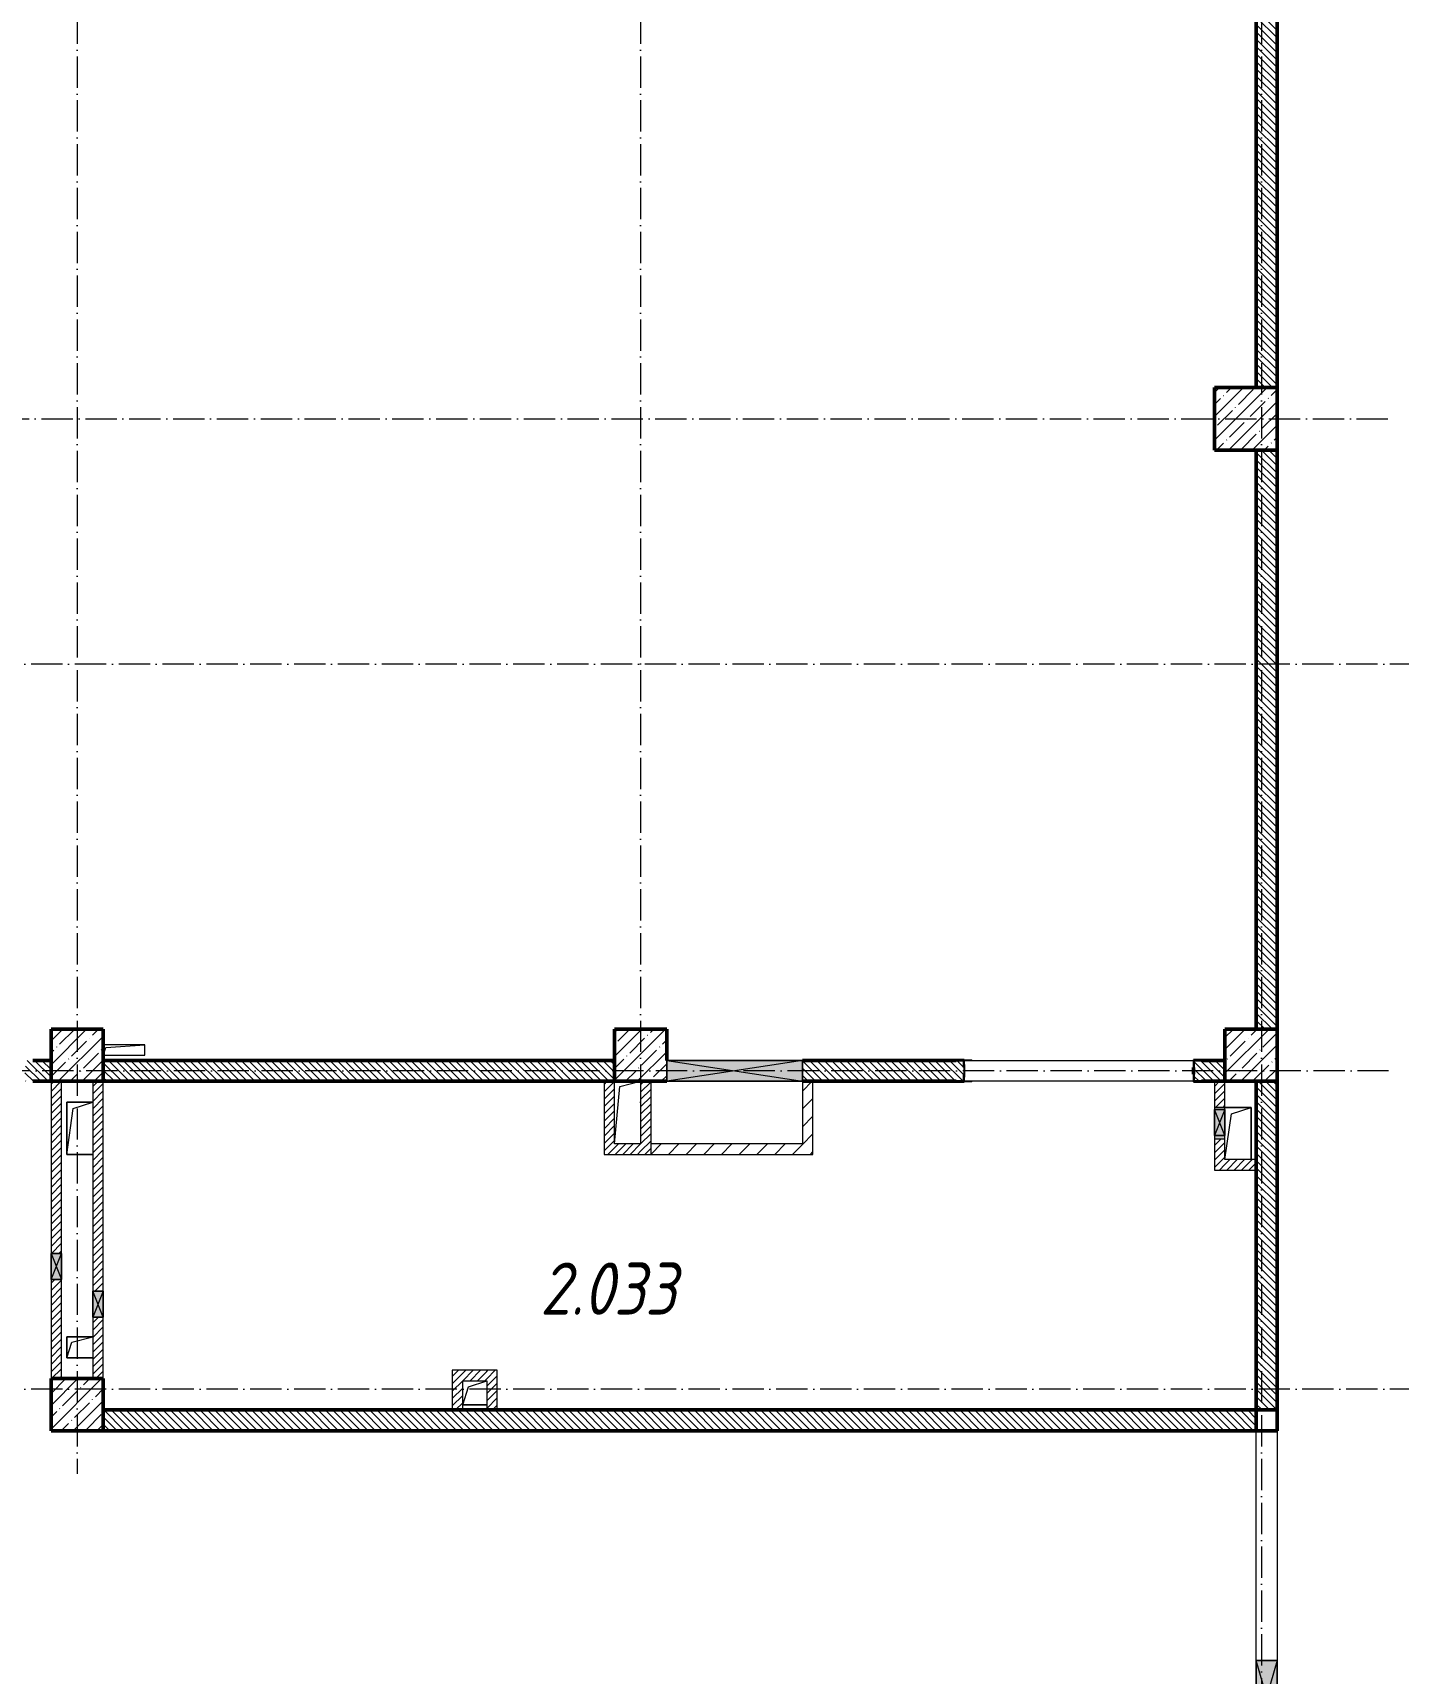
# Model space of a CAD drawing. Header units: millimetres. Extents: x -213536 to 1564669, y -45299 to 942238.
# Drawn here: x 61733 to 74819, y 465674 to 481397 of the extents above; entities that cross this region are included whole.
import ezdxf

# ---------------------------------------------------------------- set-up
doc = ezdxf.new("R2010")
doc.units = ezdxf.units.MM
doc.linetypes.add('50_200_ШТРИХ_1Т_ш5_п1_п1_', pattern=[700, 500, -100, 0, -100])
for name, color, linetype, lineweight in [('3.1) ЖБ окна 1.2 м', 102, 'Continuous', 30), ('A-DETL-GENF-OTLN', 7, 'Continuous', 9), ('A-FLOR-____-OTLN', 7, 'Continuous', 9), ('A-GENM-____-MCUT', 7, 'Continuous', 25), ('A-GENM-____-OTLN', 7, 'Continuous', 9), ('A-GENM-____-OTLN-1', 7, 'Continuous', 25), ('A-GLAZ-____-OTLN', 7, 'Continuous', 9), ('A-WALL-____-MCUT-2', 7, 'Continuous', 50), ('A-WALL-____-PATT-1', 7, 'Continuous', 9), ('A-WALL-FNSH-MCUT-1', 7, 'Continuous', 9), ('I-WALL-____-OTLN', 7, 'Continuous', 9), ('S-COLS-____-MCUT', 7, 'Continuous', 50), ('S-COLS-____-OTLN', 7, 'Continuous', 9), ('S-GRID-____-OTLN-1', 7, '50_200_ШТРИХ_1Т_ш5_п1_п1_', 9), ('Марки помещений', 7, 'Continuous', 9)]:
    doc.layers.add(name, color=color, linetype=linetype, lineweight=lineweight)
doc.styles.add('ISOCPEUR_I_3', font='isocpeui.ttf', dxfattribs={"width": 0.85, "height": 2.2})
pattern_1 = [(135, (-15591.663, 459015.94), (-35.35534, -35.35534), [])]
pattern_2 = [(45, (-15591.663, 459015.94), (-35.35534, 35.35534), [])]
pattern_3 = [(45, (-15591.66, 459015.94), (-84.85281, 84.85281), [])]

# ---------------------------------------------------------------- blocks, each defined once
blk = doc.blocks.new('BSC_Колонна _Прямоугольная - 500х500-V8-АР1_План отверстий 2 этажа в осях 1-64_А-ГГ')
at = {"layer": 'S-COLS-____-OTLN'}
h = blk.add_hatch(dxfattribs=at)
h.set_pattern_fill('FP_36', color=256, style=0, pattern_type=2)
h.set_pattern_definition([(45, (-89000, -12581.04), (-114.04925, 114.04925), []), (45, (-88885.95, -12581.04), (-114.04925, 114.04925), [201.613, -40.323, 3.353, -36.97])])
h.paths.add_polyline_path([(-250, -250), (250, -250), (250, 250), (-250, 250)], flags=0)
at = {"layer": 'S-COLS-____-MCUT'}
for p, q in [((250, 250), (-250, 250)), ((-250, 250), (-250, -250)), ((250, -250), (250, 250)), ((-250, -250), (250, -250))]:
    blk.add_line(p, q, dxfattribs=at)
blk = doc.blocks.new('BSC_Колонна _Прямоугольная - 600х600-V15-АР1_План отверстий 2 этажа в осях 1-64_А-ГГ')
at = {"layer": 'S-COLS-____-OTLN'}
h = blk.add_hatch(dxfattribs=at)
h.set_pattern_fill('FP_44', color=256, style=0, pattern_type=2)
h.set_pattern_definition([(45, (-88950, -18681.04), (-114.04925, 114.04925), []), (45, (-88835.95, -18681.04), (-114.04925, 114.04925), [201.613, -40.323, 3.353, -36.97])])
h.paths.add_polyline_path([(-300, -300), (300, -300), (300, 300), (-300, 300)], flags=0)
at = {"layer": 'S-COLS-____-MCUT'}
for p, q in [((300, 300), (-300, 300)), ((-300, 300), (-300, -300)), ((300, -300), (300, 300)), ((-300, -300), (300, -300))]:
    blk.add_line(p, q, dxfattribs=at)
blk = doc.blocks.new('BSC_Колонна _Прямоугольная - 500х500-V18-АР1_План отверстий 2 этажа в осях 1-64_А-ГГ')
at = {"layer": 'S-COLS-____-OTLN'}
h = blk.add_hatch(dxfattribs=at)
h.set_pattern_fill('FP_47', color=256, style=0, pattern_type=2)
h.set_pattern_definition([(45, (-77750, -12581.04), (-114.04925, 114.04925), []), (45, (-77635.95, -12581.04), (-114.04925, 114.04925), [201.613, -40.323, 3.353, -36.97])])
h.paths.add_polyline_path([(-250, -250), (250, -250), (250, 250), (-250, 250)], flags=0)
at = {"layer": 'S-COLS-____-MCUT'}
for p, q in [((250, 250), (-250, 250)), ((-250, 250), (-250, -250)), ((250, -250), (250, 250)), ((-250, -250), (250, -250))]:
    blk.add_line(p, q, dxfattribs=at)
blk = doc.blocks.new('BSC_Колонна _Прямоугольная - 500х500-V19-АР1_План отверстий 2 этажа в осях 1-64_А-ГГ')
at = {"layer": 'S-COLS-____-OTLN'}
h = blk.add_hatch(dxfattribs=at)
h.set_pattern_fill('FP_48', color=256, style=0, pattern_type=2)
h.set_pattern_definition([(45, (-83150, -12581.04), (-114.04925, 114.04925), []), (45, (-83035.95, -12581.04), (-114.04925, 114.04925), [201.613, -40.323, 3.353, -36.97])])
h.paths.add_polyline_path([(-250, -250), (250, -250), (250, 250), (-250, 250)], flags=0)
at = {"layer": 'S-COLS-____-MCUT'}
for p, q in [((250, 250), (-250, 250)), ((-250, 250), (-250, -250)), ((250, -50), (250, 250)), ((-250, -250), (250, -250))]:
    blk.add_line(p, q, dxfattribs=at)
blk = doc.blocks.new('BSC_Колонна _Прямоугольная - 500х500-V139-АР1_План отверстий 2 этажа в осях 1-64_А-ГГ')
at = {"layer": 'S-COLS-____-OTLN'}
h = blk.add_hatch(dxfattribs=at)
h.set_pattern_fill('FP_170', color=256, style=0, pattern_type=2)
h.set_pattern_definition([(45, (-77750, -9231.04), (-114.04925, 114.04925), []), (45, (-77635.95, -9231.04), (-114.04925, 114.04925), [201.613, -40.323, 3.353, -36.97])])
h.paths.add_polyline_path([(-250, -250), (250, -250), (250, 250), (-250, 250)], flags=0)
at = {"layer": 'S-COLS-____-MCUT'}
for p, q in [((250, 250), (-250, 250)), ((-250, 250), (-250, -250)), ((250, -250), (250, 250)), ((-250, -250), (250, -250))]:
    blk.add_line(p, q, dxfattribs=at)
blk = doc.blocks.new('154_Стойка_СКБ_Уголок - СМ-2480_200-28346303-АР1_План отверстий 2 этажа в осях 1-64_А-ГГ')
at = {"layer": 'A-GENM-____-MCUT'}
for p, q in [((125, 156), (125, 81)), ((200, 156), (125, 156)), ((125, 81), (131, 81)), ((131, 19), (125, 19)), ((125, 19), (125, -56)), ((131, 81), (131, 150)), ((131, 150), (200, 150)), ((131, -50), (131, 19)), ((200, 150), (200, 156)), ((125, -56), (200, -56)), ((200, -50), (131, -50)), ((200, -56), (200, -50))]:
    blk.add_line(p, q, dxfattribs=at)
blk = doc.blocks.new('Стойка_Влож_Полоса боковая - Полоса-28213942-АР1_План отверстий 2 этажа в осях 1-64_А-ГГ')
at = {"layer": 'A-GENM-____-OTLN'}
for p, q in [((-5, 60), (0, 60)), ((-5, -60), (-5, 60)), ((0, 31), (0, -31)), ((0, -60), (-5, -60))]:
    blk.add_line(p, q, dxfattribs=at)
blk = doc.blocks.new('Стойка_Влож_Уголок_Опорный - Уголок-28213941-АР1_План отверстий 2 этажа в осях 1-64_А-ГГ')
at = {"layer": 'A-GENM-____-OTLN'}
for p, q in [((-212, -6), (-212, 0)), ((0, 0), (0, -6)), ((-212, -75), (-212, -6)), ((-212, -6), (-206, -6)), ((-212, -75), (-206, -75)), ((-6, -6), (0, -6)), ((-6, -75), (0, -75)), ((0, -6), (0, -75))]:
    blk.add_line(p, q, dxfattribs=at)
blk = doc.blocks.new('Фахверк_СКБ_Уголок - 200_3380-28509457-АР1_План отверстий 2 этажа в осях 1-64_А-ГГ')
at = {"layer": 'A-GENM-____-MCUT'}
for p, q in [((200, 156), (125, 156)), ((125, 156), (125, 81)), ((125, 81), (131, 81)), ((131, 19), (125, 19)), ((125, 19), (125, -56)), ((131, 81), (131, 150)), ((131, 150), (200, 150)), ((131, -50), (131, 19)), ((200, 150), (200, 156)), ((125, -56), (200, -56)), ((200, -50), (131, -50)), ((200, -56), (200, -50))]:
    blk.add_line(p, q, dxfattribs=at)
blk = doc.blocks.new('AR_Отверстие Ниша - Лючок-32403731-АР1_План отверстий 2 этажа в осях 1-64_А-ГГ')
at = {"layer": 'A-GLAZ-____-OTLN'}
h = blk.add_hatch(color=256, dxfattribs=at)
h.paths.add_polyline_path([(150, 50), (120, 50), (120, -50), (150, -50)], flags=0)
h.paths.add_polyline_path([(-130, 50), (-150, 50), (-150, -50), (-130, -50)], flags=0)
for p, q in [((-130, 50), (-150, 50)), ((-150, 50), (-150, -50)), ((150, 50), (120, 50)), ((150, -50), (150, 50)), ((-150, -50), (-130, -50)), ((120, -50), (150, -50))]:
    blk.add_line(p, q, dxfattribs=at)
blk = doc.blocks.new('AR_Отверстие прямоугольное _в стене_ - AR_Отверстие прямоугольное _в стене__ВК-32404655-АР1_План отверстий 2 этажа в осях 1-64_А-ГГ')
at = {"layer": 'A-GLAZ-____-OTLN'}
blk.add_hatch(color=256, dxfattribs=at).paths.add_polyline_path([(125, 50), (-125, 50), (-125, -50), (125, -50)], flags=0)
at = {"layer": 'A-DETL-GENF-OTLN'}
for p, q in [((-125, -50), (-125, 50)), ((-125, 50), (125, 50)), ((125, 50), (-125, -50)), ((-125, 50), (125, -50)), ((125, 50), (-125, 50)), ((-125, 50), (-125, -50)), ((125, 50), (125, -50)), ((125, -50), (125, 50)), ((125, -50), (-125, -50)), ((-125, -50), (125, -50))]:
    blk.add_line(p, q, dxfattribs=at)
blk = doc.blocks.new('AR_Отверстие прямоугольное _в стене_ - AR_Отверстие прямоугольное _в стене__ВК-32403700-АР1_План отверстий 2 этажа в осях 1-64_А-ГГ')
at = {"layer": 'A-GLAZ-____-OTLN'}
blk.add_hatch(color=256, dxfattribs=at).paths.add_polyline_path([(125, 50), (-125, 50), (-125, -50), (125, -50)], flags=0)
at = {"layer": 'A-DETL-GENF-OTLN'}
for p, q in [((-125, -50), (-125, 50)), ((-125, 50), (125, 50)), ((125, 50), (-125, -50)), ((-125, 50), (125, -50)), ((125, 50), (-125, 50)), ((-125, 50), (-125, -50)), ((125, 50), (125, -50)), ((125, -50), (125, 50)), ((125, -50), (-125, -50)), ((-125, -50), (125, -50))]:
    blk.add_line(p, q, dxfattribs=at)
blk = doc.blocks.new('AR_Отверстие прямоугольное _в плите_ - AR_Отверстие прямоугольное _в плите_-30459229-АР1_План отверстий 2 этажа в осях 1-64_А-ГГ')
at = {"layer": 'A-GENM-____-OTLN'}
for p, q in [((125, 250), (-125, 250)), ((-125, -250), (-63, 188)), ((-63, 188), (125, 250)), ((125, -250), (125, 250))]:
    blk.add_line(p, q, dxfattribs=at)
blk = doc.blocks.new('AR_Отверстие прямоугольное _в плите_ - AR_Отверстие прямоугольное _в плите_-30459234-АР1_План отверстий 2 этажа в осях 1-64_А-ГГ')
at = {"layer": 'A-GENM-____-OTLN'}
for p, q in [((-125, -300), (-75, 250)), ((-75, 250), (125, 300))]:
    blk.add_line(p, q, dxfattribs=at)
blk = doc.blocks.new('AR_Отверстие прямоугольное _в плите_ - AR_Отверстие прямоугольное _в плите_-V153-АР1_План отверстий 2 этажа в осях 1-64_А-ГГ')
at = {"layer": 'A-GENM-____-OTLN'}
for p, q in [((125, 250), (-125, 250)), ((-125, 250), (-125, -250)), ((-125, -250), (-63, 188)), ((-63, 188), (125, 250)), ((-125, -250), (125, -250))]:
    blk.add_line(p, q, dxfattribs=at)
blk = doc.blocks.new('AR_Отверстие прямоугольное _в плите_ - AR_Отверстие прямоугольное _в плите_-30459269-АР1_План отверстий 2 этажа в осях 1-64_А-ГГ')
at = {"layer": 'A-GENM-____-OTLN'}
for p, q in [((125, 100), (-125, 100)), ((-125, 100), (-125, -100)), ((-125, -100), (-75, 50)), ((-75, 50), (125, 100)), ((-125, -100), (125, -100))]:
    blk.add_line(p, q, dxfattribs=at)
blk = doc.blocks.new('AR_Отверстие прямоугольное _в плите_ - AR_Отверстие прямоугольное _в плите_-30511579-АР1_План отверстий 2 этажа в осях 1-64_А-ГГ')
at = {"layer": 'A-GENM-____-OTLN'}
for p, q in [((200, 50), (-200, 50)), ((-200, -50), (-175, 25)), ((-175, 25), (200, 50)), ((200, -50), (200, 50)), ((-200, -50), (200, -50))]:
    blk.add_line(p, q, dxfattribs=at)
blk = doc.blocks.new('AR_Отверстие прямоугольное _в плите_ - AR_Отверстие прямоугольное _в плите_-30552839-АР1_План отверстий 2 этажа в осях 1-64_А-ГГ')
at = {"layer": 'A-GENM-____-OTLN'}
for p, q in [((-115, -115), (-58, 58)), ((-58, 58), (115, 115)), ((-115, -115), (115, -115))]:
    blk.add_line(p, q, dxfattribs=at)
blk = doc.blocks.new('BSC_Колонна _Прямоугольная1 - 200х200 _металл_-35201446-АР1_План отверстий 2 этажа в осях 1-64_А-ГГ')
at = {"layer": 'S-COLS-____-MCUT'}
for p, q in [((100, 100), (-100, 100)), ((-100, 100), (-100, -100)), ((100, -100), (100, 100)), ((-100, -100), (100, -100))]:
    blk.add_line(p, q, dxfattribs=at)
blk = doc.blocks.new('AR_Отверстие прямоугольное _в стене_ - AR_Отверстие прямоугольное _в стене__ЭОМ-36409893-АР1_План отверстий 2 этажа в осях 1-64_А-ГГ')
at = {"layer": 'A-GLAZ-____-OTLN'}
blk.add_hatch(color=256, dxfattribs=at).paths.add_polyline_path([(350, 100), (-350, 100), (-350, -100), (350, -100)], flags=0)
at = {"layer": 'A-DETL-GENF-OTLN'}
for p, q in [((-350, -100), (-350, 100)), ((-350, 100), (350, 100)), ((350, 100), (-350, -100)), ((-350, 100), (350, -100)), ((350, 100), (-350, 100)), ((-350, 100), (-350, -100)), ((350, 100), (350, -100)), ((350, -100), (350, 100)), ((350, -100), (-350, -100)), ((-350, -100), (350, -100))]:
    blk.add_line(p, q, dxfattribs=at)
blk = doc.blocks.new('AR_Отверстие прямоугольное _в стене_ - AR_Отверстие прямоугольное _в стене__ОВ-36857278-АР1_План отверстий 2 этажа в осях 1-64_А-ГГ')
at = {"layer": 'A-GLAZ-____-OTLN'}
blk.add_hatch(color=256, dxfattribs=at).paths.add_polyline_path([(650, -100), (650, 100), (-650, 100), (-650, -100)], flags=0)
at = {"layer": 'A-DETL-GENF-OTLN'}
for p, q in [((-650, -100), (-650, 100)), ((-650, 100), (650, 100)), ((650, 100), (-650, -100)), ((-650, 100), (650, -100)), ((650, 100), (-650, 100)), ((-650, 100), (-650, -100)), ((650, 100), (650, -100)), ((650, -100), (650, 100)), ((650, -100), (-650, -100)), ((-650, -100), (650, -100))]:
    blk.add_line(p, q, dxfattribs=at)
blk = doc.blocks.new('2этаж')
at = {"layer": 'S-GRID-____-OTLN-1', "color": 251, "ltscale": 0.6, "true_color": 0x636466}
for p, q in [((62158.3, 508896.9), (62158.3, 467585.8)), ((67558.3, 508896.9), (67558.3, 470838.7)), ((73508.3, 508896.9), (73508.3, 454533.3)), ((51735.1, 477697), (74727.1, 477697)), ((88482.7, 475347), (51735.1, 475347)), ((74727.1, 471447), (51735.1, 471447)), ((88482.7, 468397), (-20037.2, 468397))]:
    blk.add_line(p, q, dxfattribs=at)

msp = doc.modelspace()

# ---------------------------------------------------------------- hatches: boundary and pattern name
at = {"layer": 'A-WALL-____-PATT-1'}
h = msp.add_hatch(dxfattribs=at)
h.set_pattern_fill('FP_6', color=256, style=0, pattern_type=2)
h.set_pattern_definition(pattern_1)
h.paths.add_polyline_path([(73658.3, 477997), (73658.3, 483397), (73458.3, 483397), (73458.3, 477997)], flags=0)
h = msp.add_hatch(dxfattribs=at)
h.set_pattern_fill('FP_6', color=256, style=0, pattern_type=2)
h.set_pattern_definition(pattern_1)
h.paths.add_polyline_path([(73458.3, 471847), (73658.3, 471847), (73658.3, 477397), (73458.3, 477397), (73458.3, 473511.8)], flags=0)
h = msp.add_hatch(dxfattribs=at)
h.set_pattern_fill('FP_6', color=256, style=0, pattern_type=2)
h.set_pattern_definition(pattern_1)
h.paths.add_polyline_path([(61664.3, 471347), (61908.3, 471347), (61908.3, 471547), (61664.3, 471547), (61664.3, 471478), (61658.3, 471478), (61658.3, 471416), (61664.3, 471416), (61664.3, 471351.8)], flags=0)
h.paths.add_polyline_path([(59408.3, 471347), (59652.3, 471347), (59652.3, 471416), (59658.3, 471416), (59658.3, 471478), (59652.3, 471478), (59652.3, 471547), (59408.3, 471547)], flags=0)
h = msp.add_hatch(dxfattribs=at)
h.set_pattern_fill('FP_6', color=256, style=0, pattern_type=2)
h.set_pattern_definition(pattern_1)
h.paths.add_polyline_path([(67308.3, 471347), (67308.3, 471547), (62408.3, 471547), (62408.3, 471347), (65698, 471347)], flags=0)
h = msp.add_hatch(dxfattribs=at)
h.set_pattern_fill('FP_6', color=256, style=0, pattern_type=2)
h.set_pattern_definition(pattern_1)
h.paths.add_polyline_path([(72864.3, 471347), (73158.3, 471347), (73158.3, 471547), (72864.3, 471547), (72864.3, 471478), (72858.3, 471478), (72858.3, 471416), (72864.3, 471416)], flags=0)
h.paths.add_polyline_path([(70652.3, 471347), (70652.3, 471416), (70658.3, 471416), (70658.3, 471478), (70652.3, 471478), (70652.3, 471547), (69108.3, 471547), (69108.3, 471347), (70583.3, 471347)], flags=0)
h = msp.add_hatch(dxfattribs=at)
h.set_pattern_fill('FP_5', color=256, style=0, pattern_type=2)
h.set_pattern_definition(pattern_2)
h.paths.add_polyline_path([(62008.3, 468497), (62008.3, 469447), (61908.3, 469447), (61908.3, 468497)], flags=0)
h.paths.add_polyline_path([(61908.3, 469697), (62008.3, 469697), (62008.3, 471347), (61908.3, 471347), (61908.3, 470071.8)], flags=0)
h = msp.add_hatch(dxfattribs=at)
h.set_pattern_fill('FP_5', color=256, style=0, pattern_type=2)
h.set_pattern_definition(pattern_2)
h.paths.add_polyline_path([(62308.3, 468497), (62408.3, 468497), (62408.3, 469087), (62308.3, 469087)], flags=0)
h.paths.add_polyline_path([(62308.3, 469337), (62408.3, 469337), (62408.3, 471347), (62308.3, 471347)], flags=0)
h = msp.add_hatch(dxfattribs=at)
h.set_pattern_fill('FP_5', color=256, style=0, pattern_type=2)
h.set_pattern_definition(pattern_2)
h.paths.add_polyline_path([(67308.3, 470647), (67308.3, 471347), (67208.3, 471347), (67208.3, 470647)], flags=0)
h = msp.add_hatch(dxfattribs=at)
h.set_pattern_fill('FP_5', color=256, style=0, pattern_type=2)
h.set_pattern_definition(pattern_2)
h.paths.add_polyline_path([(67658.3, 470647), (67658.3, 471347), (67558.3, 471347), (67558.3, 470647)], flags=0)
h = msp.add_hatch(dxfattribs=at)
h.set_pattern_fill('FP_4', color=256, style=0, pattern_type=2)
h.set_pattern_definition(pattern_3)
h.paths.add_polyline_path([(69208.3, 470647), (69208.3, 471347), (69108.3, 471347), (69108.3, 470647)], flags=0)
h = msp.add_hatch(dxfattribs=at)
h.set_pattern_fill('FP_5', color=256, style=0, pattern_type=2)
h.set_pattern_definition(pattern_2)
h.paths.add_polyline_path([(73158.3, 470497), (73158.3, 470797), (73058.3, 470797), (73058.3, 470497)], flags=0)
h.paths.add_polyline_path([(73058.3, 471097), (73158.3, 471097), (73158.3, 471347), (73058.3, 471347)], flags=0)
h = msp.add_hatch(dxfattribs=at)
h.set_pattern_fill('FP_6', color=256, style=0, pattern_type=2)
h.set_pattern_definition(pattern_1)
h.paths.add_polyline_path([(73658.3, 468197), (73658.3, 471347), (73458.3, 471347), (73458.3, 468197)], flags=0)
h = msp.add_hatch(dxfattribs=at)
h.set_pattern_fill('FP_5', color=256, style=0, pattern_type=2)
h.set_pattern_definition(pattern_2)
h.paths.add_polyline_path([(67308.3, 470647), (67558.3, 470647), (67558.3, 470747), (67308.3, 470747)], flags=0)
h = msp.add_hatch(dxfattribs=at)
h.set_pattern_fill('FP_4', color=256, style=0, pattern_type=2)
h.set_pattern_definition(pattern_3)
h.paths.add_polyline_path([(67658.3, 470647), (69108.3, 470647), (69108.3, 470747), (67658.3, 470747)], flags=0)
h = msp.add_hatch(dxfattribs=at)
h.set_pattern_fill('FP_5', color=256, style=0, pattern_type=2)
h.set_pattern_definition(pattern_2)
h.paths.add_polyline_path([(73458.3, 470497), (73458.3, 470597), (73158.3, 470597), (73158.3, 470497)], flags=0)
h = msp.add_hatch(dxfattribs=at)
h.set_pattern_fill('FP_5', color=256, style=0, pattern_type=2)
h.set_pattern_definition(pattern_2)
h.paths.add_polyline_path([(65853.3, 468197), (65853.3, 468577), (65753.3, 468577), (65753.3, 468197)], flags=0)
h = msp.add_hatch(dxfattribs=at)
h.set_pattern_fill('FP_5', color=256, style=0, pattern_type=2)
h.set_pattern_definition(pattern_2)
h.paths.add_polyline_path([(66083.3, 468477), (66083.3, 468577), (65853.3, 468577), (65853.3, 468477)], flags=0)
h = msp.add_hatch(dxfattribs=at)
h.set_pattern_fill('FP_5', color=256, style=0, pattern_type=2)
h.set_pattern_definition(pattern_2)
h.paths.add_polyline_path([(66183.3, 468197), (66183.3, 468577), (66083.3, 468577), (66083.3, 468197)], flags=0)
h = msp.add_hatch(dxfattribs=at)
h.set_pattern_fill('FP_6', color=256, style=0, pattern_type=2)
h.set_pattern_definition(pattern_1)
h.paths.add_polyline_path([(72767.9, 467997), (73458.3, 467997), (73458.3, 468197), (62408.3, 468197), (62408.3, 467997), (69232.9, 467997)], flags=0)

# ---------------------------------------------------------------- linework, layer by layer
at = {"layer": 'A-FLOR-____-OTLN'}
for p, q in [((62058.3, 471147), (62308.3, 471147)), ((62058.3, 470647), (62058.3, 471147)), ((73158.3, 471097), (73408.3, 471097)), ((73408.3, 471097), (73408.3, 470597)), ((62308.3, 470647), (62058.3, 470647)), ((62058.3, 468897), (62308.3, 468897)), ((62058.3, 468697), (62058.3, 468897)), ((62308.3, 468697), (62058.3, 468697)), ((66083.3, 468247), (65853.3, 468247))]:
    msp.add_line(p, q, dxfattribs=at)
at = {"layer": 'A-WALL-____-MCUT-2'}
for p, q in [((73458.3, 483397), (73458.3, 477997)), ((73658.3, 477997), (73658.3, 483397)), ((73458.3, 477397), (73458.3, 471847)), ((73658.3, 471847), (73658.3, 477397)), ((61908.3, 471547), (61733.3, 471547)), ((67308.3, 471547), (62408.3, 471547)), ((70583.3, 471547), (69108.3, 471547)), ((73158.3, 471547), (72933.3, 471547)), ((72858.3, 471478), (72858.3, 471416)), ((61733.3, 471347), (61908.3, 471347)), ((62408.3, 471347), (67308.3, 471347)), ((69108.3, 471347), (70583.3, 471347)), ((72933.3, 471347), (73158.3, 471347)), ((73458.3, 471347), (73458.3, 468197)), ((73658.3, 468197), (73658.3, 471347)), ((73458.3, 468197), (62408.3, 468197)), ((62408.3, 467997), (73458.3, 467997))]:
    msp.add_line(p, q, dxfattribs=at)
at = {"layer": 'A-WALL-FNSH-MCUT-1'}
for p, q in [((61908.3, 471347), (61908.3, 469697)), ((62008.3, 469697), (62008.3, 471347)), ((62308.3, 471347), (62308.3, 469337)), ((62408.3, 469337), (62408.3, 471347)), ((67208.3, 471347), (67208.3, 470647)), ((67308.3, 470747), (67308.3, 471347)), ((67558.3, 471347), (67558.3, 470747)), ((67658.3, 470647), (67658.3, 471347)), ((69108.3, 471347), (69108.3, 470747)), ((69108.3, 471347), (69108.3, 471347)), ((69208.3, 470647), (69208.3, 471347)), ((73058.3, 471347), (73058.3, 471097)), ((73158.3, 471097), (73158.3, 471347)), ((73058.3, 470797), (73058.3, 470497)), ((73158.3, 470597), (73158.3, 470797)), ((67208.3, 470647), (69208.3, 470647)), ((67558.3, 470747), (67308.3, 470747)), ((69108.3, 470747), (67658.3, 470747)), ((73458.3, 470597), (73158.3, 470597)), ((73058.3, 470497), (73458.3, 470497)), ((61908.3, 469447), (61908.3, 468497)), ((62008.3, 468497), (62008.3, 469447)), ((62308.3, 469087), (62308.3, 468497)), ((62408.3, 468497), (62408.3, 469087)), ((65753.3, 468577), (65753.3, 468197)), ((66183.3, 468577), (65753.3, 468577)), ((66183.3, 468197), (66183.3, 468577)), ((65853.3, 468197), (65853.3, 468477)), ((65853.3, 468477), (66083.3, 468477)), ((66083.3, 468477), (66083.3, 468197))]:
    msp.add_line(p, q, dxfattribs=at)
at = {"layer": 'I-WALL-____-OTLN'}
for p, q in [((70658.3, 471547), (72858.3, 471547)), ((72858.3, 471347), (70658.3, 471347)), ((73458.3, 465797), (73458.3, 467997)), ((73658.3, 467997), (73658.3, 465797))]:
    msp.add_line(p, q, dxfattribs=at)

# ---------------------------------------------------------------- block references
at = {"layer": '3.1) ЖБ окна 1.2 м'}
msp.add_blockref('2этаж', (0, 0), dxfattribs=at)
at = {"layer": 'A-GENM-____-OTLN'}
for name, p in [('AR_Отверстие прямоугольное _в плите_ - AR_Отверстие прямоугольное _в плите_-30511579-АР1_План отверстий 2 этажа в осях 1-64_А-ГГ', (62608.3, 471647)), ('AR_Отверстие прямоугольное _в плите_ - AR_Отверстие прямоугольное _в плите_-30459234-АР1_План отверстий 2 этажа в осях 1-64_А-ГГ', (67433.3, 471047)), ('AR_Отверстие прямоугольное _в плите_ - AR_Отверстие прямоугольное _в плите_-V153-АР1_План отверстий 2 этажа в осях 1-64_А-ГГ', (62183.3, 470897)), ('AR_Отверстие прямоугольное _в плите_ - AR_Отверстие прямоугольное _в плите_-30459229-АР1_План отверстий 2 этажа в осях 1-64_А-ГГ', (73283.3, 470847)), ('AR_Отверстие прямоугольное _в плите_ - AR_Отверстие прямоугольное _в плите_-30459269-АР1_План отверстий 2 этажа в осях 1-64_А-ГГ', (62183.3, 468797)), ('AR_Отверстие прямоугольное _в плите_ - AR_Отверстие прямоугольное _в плите_-30552839-АР1_План отверстий 2 этажа в осях 1-64_А-ГГ', (65968.3, 468362))]:
    msp.add_blockref(name, p, dxfattribs=at)
for name, p, rotation in [('Стойка_Влож_Уголок_Опорный - Уголок-28213941-АР1_План отверстий 2 этажа в осях 1-64_А-ГГ', (70658.3, 471553), 89.99999999999955), ('Стойка_Влож_Полоса боковая - Полоса-28213942-АР1_План отверстий 2 этажа в осях 1-64_А-ГГ', (70658.3, 471447), 180)]:
    msp.add_blockref(name, p, dxfattribs=dict(at, rotation=rotation))
at = {"layer": 'A-GENM-____-OTLN-1', "rotation": 180}
msp.add_blockref('154_Стойка_СКБ_Уголок - СМ-2480_200-28346303-АР1_План отверстий 2 этажа в осях 1-64_А-ГГ', (70783.3, 471497), dxfattribs=at)
at = {"layer": 'A-GENM-____-OTLN-1'}
msp.add_blockref('Фахверк_СКБ_Уголок - 200_3380-28509457-АР1_План отверстий 2 этажа в осях 1-64_А-ГГ', (72733.3, 471397), dxfattribs=at)
at = {"layer": 'A-GLAZ-____-OTLN'}
msp.add_blockref('AR_Отверстие прямоугольное _в стене_ - AR_Отверстие прямоугольное _в стене__ОВ-36857278-АР1_План отверстий 2 этажа в осях 1-64_А-ГГ', (68458.3, 471447), dxfattribs=at)
for name, p, rotation in [('AR_Отверстие Ниша - Лючок-32403731-АР1_План отверстий 2 этажа в осях 1-64_А-ГГ', (73108.3, 470947), 270), ('AR_Отверстие прямоугольное _в стене_ - AR_Отверстие прямоугольное _в стене__ВК-32403700-АР1_План отверстий 2 этажа в осях 1-64_А-ГГ', (73108.3, 470952), 270), ('AR_Отверстие прямоугольное _в стене_ - AR_Отверстие прямоугольное _в стене__ВК-32404655-АР1_План отверстий 2 этажа в осях 1-64_А-ГГ', (61958.3, 469572), 89.99999999999984), ('AR_Отверстие прямоугольное _в стене_ - AR_Отверстие прямоугольное _в стене__ВК-32404655-АР1_План отверстий 2 этажа в осях 1-64_А-ГГ', (62358.3, 469212), 269.9999999999998), ('AR_Отверстие прямоугольное _в стене_ - AR_Отверстие прямоугольное _в стене__ЭОМ-36409893-АР1_План отверстий 2 этажа в осях 1-64_А-ГГ', (73558.3, 465447), 269.9999999999999)]:
    msp.add_blockref(name, p, dxfattribs=dict(at, rotation=rotation))
at = {"layer": 'S-COLS-____-OTLN'}
for name, p in [('BSC_Колонна _Прямоугольная - 600х600-V15-АР1_План отверстий 2 этажа в осях 1-64_А-ГГ', (73358.3, 477697)), ('BSC_Колонна _Прямоугольная - 500х500-V18-АР1_План отверстий 2 этажа в осях 1-64_А-ГГ', (62158.3, 471597)), ('BSC_Колонна _Прямоугольная - 500х500-V19-АР1_План отверстий 2 этажа в осях 1-64_А-ГГ', (67558.3, 471597)), ('BSC_Колонна _Прямоугольная - 500х500-V8-АР1_План отверстий 2 этажа в осях 1-64_А-ГГ', (73408.3, 471597)), ('BSC_Колонна _Прямоугольная - 500х500-V139-АР1_План отверстий 2 этажа в осях 1-64_А-ГГ', (62158.3, 468247))]:
    msp.add_blockref(name, p, dxfattribs=at)
at = {"layer": 'S-COLS-____-OTLN', "rotation": 270.0000000000001}
msp.add_blockref('BSC_Колонна _Прямоугольная1 - 200х200 _металл_-35201446-АР1_План отверстий 2 этажа в осях 1-64_А-ГГ', (73558.3, 468097), dxfattribs=at)

# ---------------------------------------------------------------- texts
at = {"layer": 'Марки помещений', "insert": (66594.2, 469610.1), "char_height": 500, "width": 785.654, "attachment_point": 1, "style": 'ISOCPEUR_I_3'}
msp.add_mtext('2.033', dxfattribs=at)

doc.saveas('drawing.dxf')
